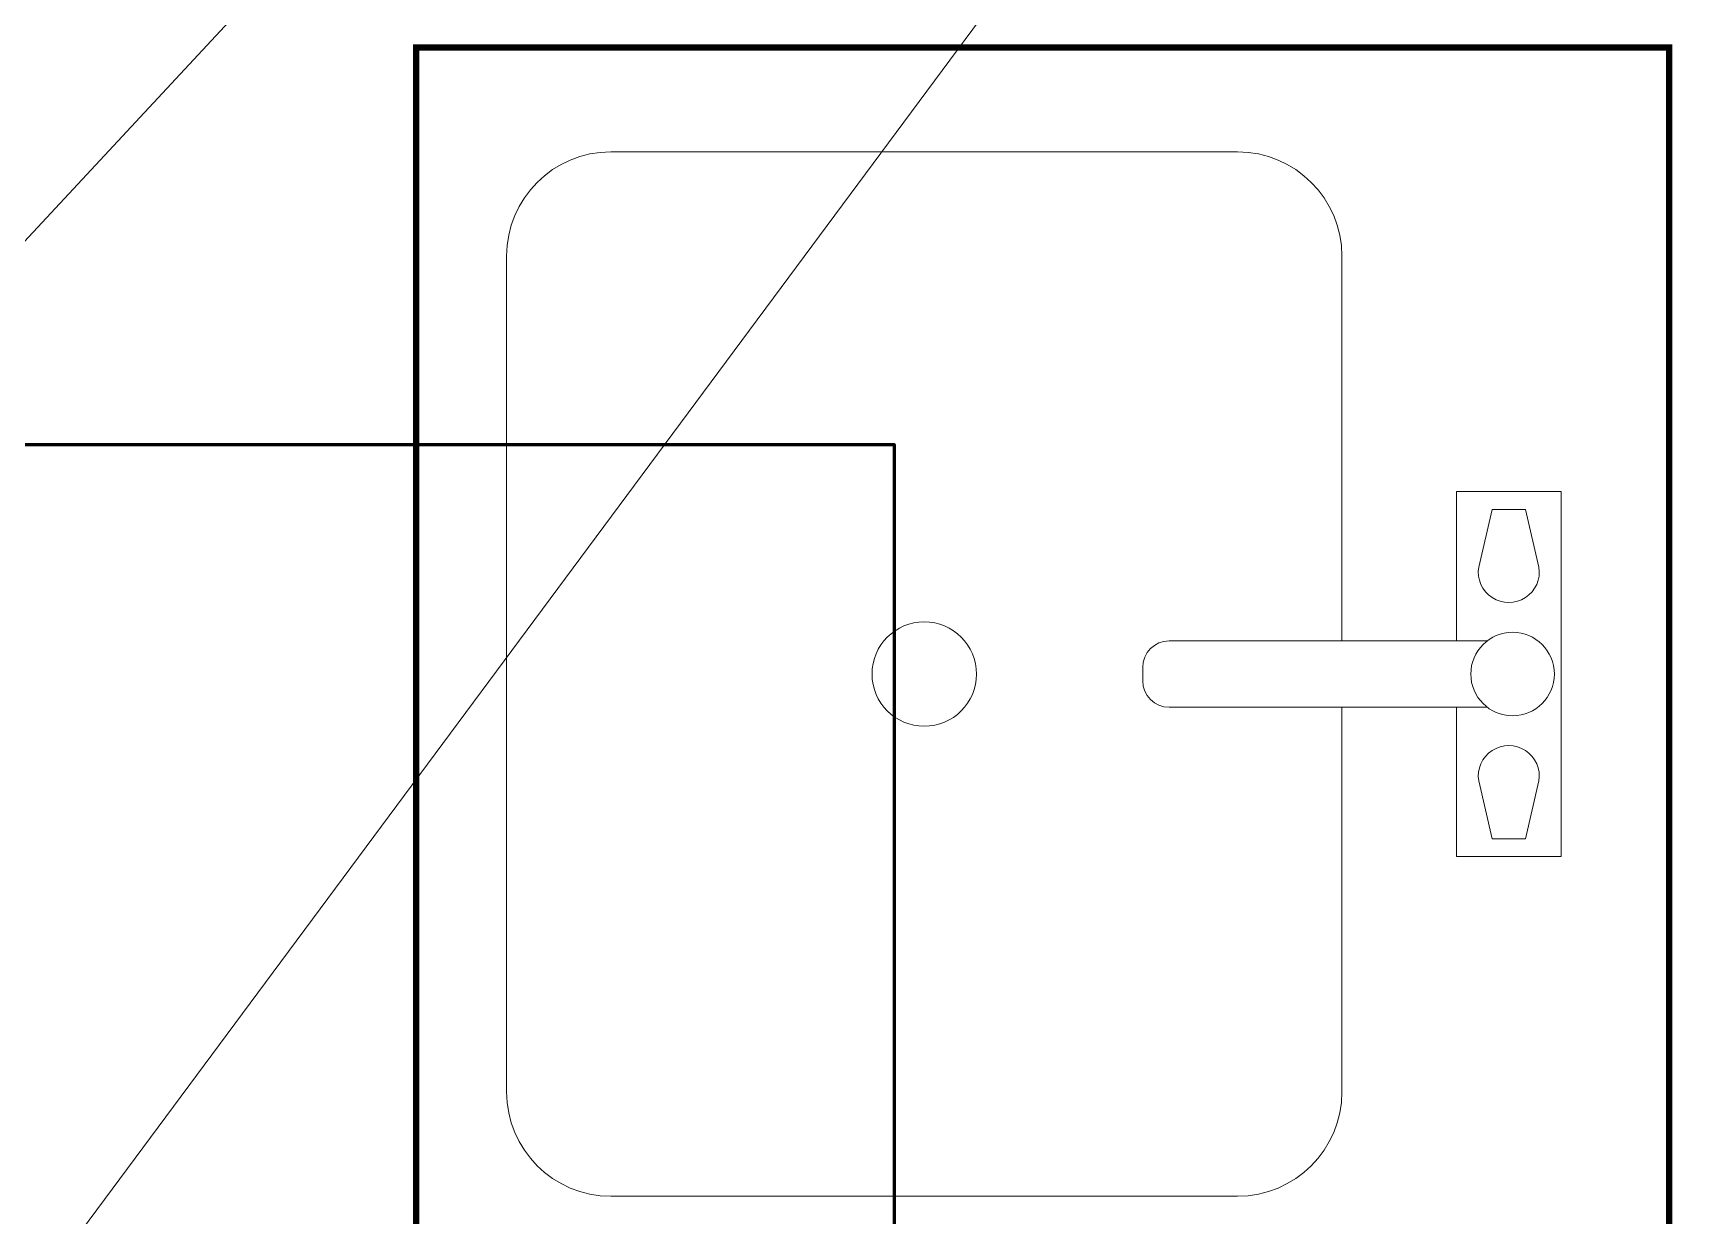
# Model space of a CAD drawing. Header units: millimetres. Extents: x -32 to 417638015, y -35 to 175284279.
# Drawn here: x 416318733 to 416319530, y 175271600 to 175272166 of the extents above; entities that cross this region are included whole.
import ezdxf
from ezdxf.enums import TextEntityAlignment as Align

# ---------------------------------------------------------------- set-up
doc = ezdxf.new("R2010")
doc.units = ezdxf.units.MM
for name, color, linetype, lineweight in [('_ЭМ_гофра', 5, 'Continuous', 60), ('_ЭМ_ТХ_пищеблок', 7, 'Continuous', 30), ('Атрибут', 7, 'Continuous', 5), ('Перекрытие', 7, 'Continuous', 18), ('Пищ_ОБорудование', 7, 'Continuous', 0), ('ШТРИХОВКА', 252, 'Continuous', 15)]:
    doc.layers.add(name, color=color, linetype=linetype, lineweight=lineweight)
doc.layers.add('PDF __ЭМ_Надписи', color=7, linetype='Continuous')
doc.layers.add('ЭОМ_Лотки рабочие', color=5, linetype='Continuous')
doc.styles.add('ISOCPEUR', font='isocpeur.ttf', dxfattribs={"width": 0.85, "height": 274.9999999999997})

# ---------------------------------------------------------------- blocks, each defined once
blk = doc.blocks.new('_ЭМ_ТХ_Пищеблок')
at = {"layer": 'Пищ_ОБорудование', "color": 8}
for p, q in [((61159.35733366617, 42401.96153735147), (61209.35733366617, 42401.96153735147)), ((61159.35733366617, 42330.52403735144), (61159.35733366617, 42401.96153735147)), ((61209.35733366617, 42227.33653735147), (61209.35733366617, 42401.96153735147)), ((61021.78467682284, 42330.52403735145), (61174.00455868916, 42330.52403735144)), ((61009.08467682283, 42311.47403735147), (61009.08467682283, 42317.82403735147)), ((61174.23548287947, 42298.77403735145), (61021.78467682284, 42298.77403735145)), ((61159.35733366617, 42227.33653735148), (61159.35733366617, 42298.77403735145)), ((61209.35733366617, 42227.33653735147), (61159.35733366617, 42227.33653735148))]:
    blk.add_line(p, q, dxfattribs=at)
at = {"layer": 'Пищ_ОБорудование', "color": 8, "lineweight": 15, "const_width": 3}
blk.add_lwpolyline([(60661.11086210376, 42014.64903735147), (60661.11086210376, 42614.64903735147), (61261.11086210376, 42614.64903735147), (61261.11086210376, 42014.64903735147)], close=True, dxfattribs=at)
at = {"layer": 'Пищ_ОБорудование', "color": 8, "lineweight": 0}
for points in [[(60888.57258051132, 42564.64903735147), (60754.4475805113, 42564.64903735147, 0.414213562373095), (60704.4475805113, 42514.64903735147), (60704.4475805113, 42114.64903735147, 0.414213562373095), (60754.4475805113, 42064.64903735147), (61054.4475805113, 42064.64903735147, 0.4142135623730893), (61104.4475805113, 42114.64903735147), (61104.4475805113, 42298.77403735145)], [(61104.4475805113, 42330.52403735145), (61104.4475805113, 42514.64903735147, 0.414213562373095), (61054.4475805113, 42564.64903735147), (60888.57258051132, 42564.64903735147)]]:
    blk.add_lwpolyline(points, format="xyb", dxfattribs=at)
at = {"layer": 'Пищ_ОБорудование', "color": 8}
for points in [[(61184.35733366617, 42393.49182261738), (61184.35733366617, 42393.49182261738), (61176.35733366617, 42393.49182261738), (61169.93583248862, 42365.79397573054)], [(61184.35733366617, 42393.49182261738), (61184.35733366617, 42393.49182261738), (61192.35733366617, 42393.49182261738), (61198.77883484372, 42365.79397573054)], [(61184.35733366617, 42235.80625208557), (61184.35733366617, 42235.80625208557), (61176.35733366617, 42235.80625208557), (61169.93583248862, 42263.5040989724)], [(61184.35733366617, 42235.80625208557), (61184.35733366617, 42235.80625208557), (61192.35733366617, 42235.80625208557), (61198.77883484372, 42263.50409897239)]]:
    blk.add_lwpolyline(points, dxfattribs=at)
at = {"layer": 'Пищ_ОБорудование', "color": 8, "lineweight": 0}
for centre, radius in [((60904.4475805113, 42314.64903735147), 25), ((61186.1694415493, 42314.64903735147), 20)]:
    blk.add_circle(centre, radius, dxfattribs=at)
at = {"layer": 'Пищ_ОБорудование', "color": 8}
blk.add_circle((61186.1694415493, 42314.64903735147), 20.00000000000063, dxfattribs=at)
for centre, radius, start, end in [((61184.35733366616, 42363.49276209397), 14.60394742578509, 170.9338449498669, 9.066155050133066), ((61021.78467682284, 42317.82403735147), 12.7, 90, 180), ((61021.78467682284, 42311.47403735147), 12.7, 180, 270), ((61184.35733366616, 42265.80531260897), 14.60394742578509, 350.9338449498669, 189.066155050133)]:
    blk.add_arc(centre, radius, start, end, dxfattribs=at)
at = {"layer": 'Атрибут', "color": 8, "style": 'ISOCPEUR', "width": 0.85}
blk.add_attdef('№_ПОЗИЦИИ', text='', height=150, rotation=90, dxfattribs=at).set_placement((58331.67525722168, 39155.16258932042), align=Align.MIDDLE_CENTER)
blk = doc.blocks.new('ТХ пищеблок....')
at = {"layer": 'Пищ_ОБорудование', "color": 8}
for p, q in [((8494.065684909292, 27069.81887894543), (8544.065684909292, 27069.81887894543)), ((8494.065684909292, 26998.38137894537), (8494.065684909292, 27069.81887894543)), ((8544.065684909292, 26895.19387894543), (8544.065684909292, 27069.81887894543)), ((8356.493028065946, 26998.38137894543), (8508.712909932248, 26998.38137894537)), ((8343.793028065935, 26979.33137894538), (8343.793028065935, 26985.68137894542)), ((8508.943834122561, 26966.63137894543), (8356.493028065946, 26966.63137894543)), ((8494.065684909292, 26895.19387894543), (8494.065684909292, 26966.63137894543)), ((8544.065684909292, 26895.19387894543), (8494.065684909292, 26895.19387894543))]:
    blk.add_line(p, q, dxfattribs=at)
at = {"layer": 'Пищ_ОБорудование', "color": 8, "lineweight": 15, "const_width": 3}
blk.add_lwpolyline([(7995.819213346869, 26682.50637894543), (7995.819213346869, 27282.50637894543), (8595.81921334687, 27282.50637894543), (8595.81921334687, 26682.50637894543)], close=True, dxfattribs=at)
at = {"layer": 'Пищ_ОБорудование', "color": 8, "lineweight": 0}
for points in [[(8223.280931754445, 27232.50637894543), (8089.155931754387, 27232.50637894543, 0.414213562373095), (8039.155931754387, 27182.50637894543), (8039.155931754387, 26782.50637894543, 0.414213562373095), (8089.155931754387, 26732.50637894543), (8389.155931754387, 26732.50637894543, 0.4142135623730893), (8439.155931754387, 26782.50637894543), (8439.155931754387, 26966.63137894543)], [(8439.155931754387, 26998.38137894537), (8439.155931754387, 27182.50637894543, 0.414213562373095), (8389.155931754387, 27232.50637894543), (8223.280931754445, 27232.50637894543)]]:
    blk.add_lwpolyline(points, format="xyb", dxfattribs=at)
at = {"layer": 'Пищ_ОБорудование', "color": 8}
for points in [[(8519.065684909292, 27061.34916421131), (8519.065684909292, 27061.34916421131), (8511.065684909292, 27061.34916421131), (8504.644183731754, 27033.65131732449)], [(8519.065684909292, 27061.34916421131), (8519.065684909292, 27061.34916421131), (8527.065684909292, 27061.34916421131), (8533.48718608683, 27033.65131732449)], [(8519.065684909292, 26903.66359367949), (8519.065684909292, 26903.66359367949), (8511.065684909292, 26903.66359367949), (8504.644183731754, 26931.36144056637)], [(8519.065684909292, 26903.66359367949), (8519.065684909292, 26903.66359367949), (8527.065684909292, 26903.66359367949), (8533.48718608683, 26931.36144056637)]]:
    blk.add_lwpolyline(points, dxfattribs=at)
at = {"layer": 'Пищ_ОБорудование', "color": 8, "lineweight": 0}
for centre, radius in [((8239.155931754387, 26982.50637894543), 25), ((8520.877792792395, 26982.50637894543), 20)]:
    blk.add_circle(centre, radius, dxfattribs=at)
at = {"layer": 'Пищ_ОБорудование', "color": 8}
blk.add_circle((8520.877792792395, 26982.50637894543), 20.00000000000063, dxfattribs=at)
for centre, radius, start, end in [((8519.065684909292, 27031.3501036879), 14.60394742578509, 170.9338449485662, 9.066155051433777), ((8356.493028065946, 26985.68137894542), 12.7, 90, 180), ((8356.493028065946, 26979.33137894538), 12.7, 180, 270), ((8519.065684909292, 26933.6626542029), 14.60394742578509, 350.9338449485662, 189.0661550514338)]:
    blk.add_arc(centre, radius, start, end, dxfattribs=at)
blk = doc.blocks.new('1 этаж')
at = {"layer": 'Перекрытие', "color": 8}
blk.add_line((54085.15739901111, 39445.59357071415), (55015.33909252315, 40699.00900136883), dxfattribs=at)
at = {"layer": 'ЭОМ_Лотки рабочие'}
blk.add_blockref('ТХ пищеблок....', (46722.0575752336, 13366.04446869802), dxfattribs=at)

msp = doc.modelspace()

# ---------------------------------------------------------------- linework, layer by layer
at = {"layer": '_ЭМ_гофра', "linetype": 'ByBlock'}
msp.add_lwpolyline([(416316872.5267094, 175271969.1524763), (416319144.904877, 175271969.1524763), (416319144.904877, 175271133.7114049), (416319525.6755881, 175271133.7114049)], dxfattribs=at)
at = {"layer": 'PDF __ЭМ_Надписи', "lineweight": 25}
msp.add_lwpolyline([(416317581.6424014, 175270834.9459227), (416322915.6101528, 175276562.6112939), (416325345.5287952, 175276562.6112939)], dxfattribs=at)

# ---------------------------------------------------------------- block references
at = {"layer": '_ЭМ_ТХ_пищеблок', "lineweight": 50}
msp.add_blockref('_ЭМ_ТХ_Пищеблок', (416258254.8670169, 175229544.5649611), dxfattribs=at)
at = {"layer": 'ШТРИХОВКА'}
msp.add_blockref('1 этаж', (416264198.1010904, 175231510.6631508), dxfattribs=at)

doc.saveas('drawing.dxf')
